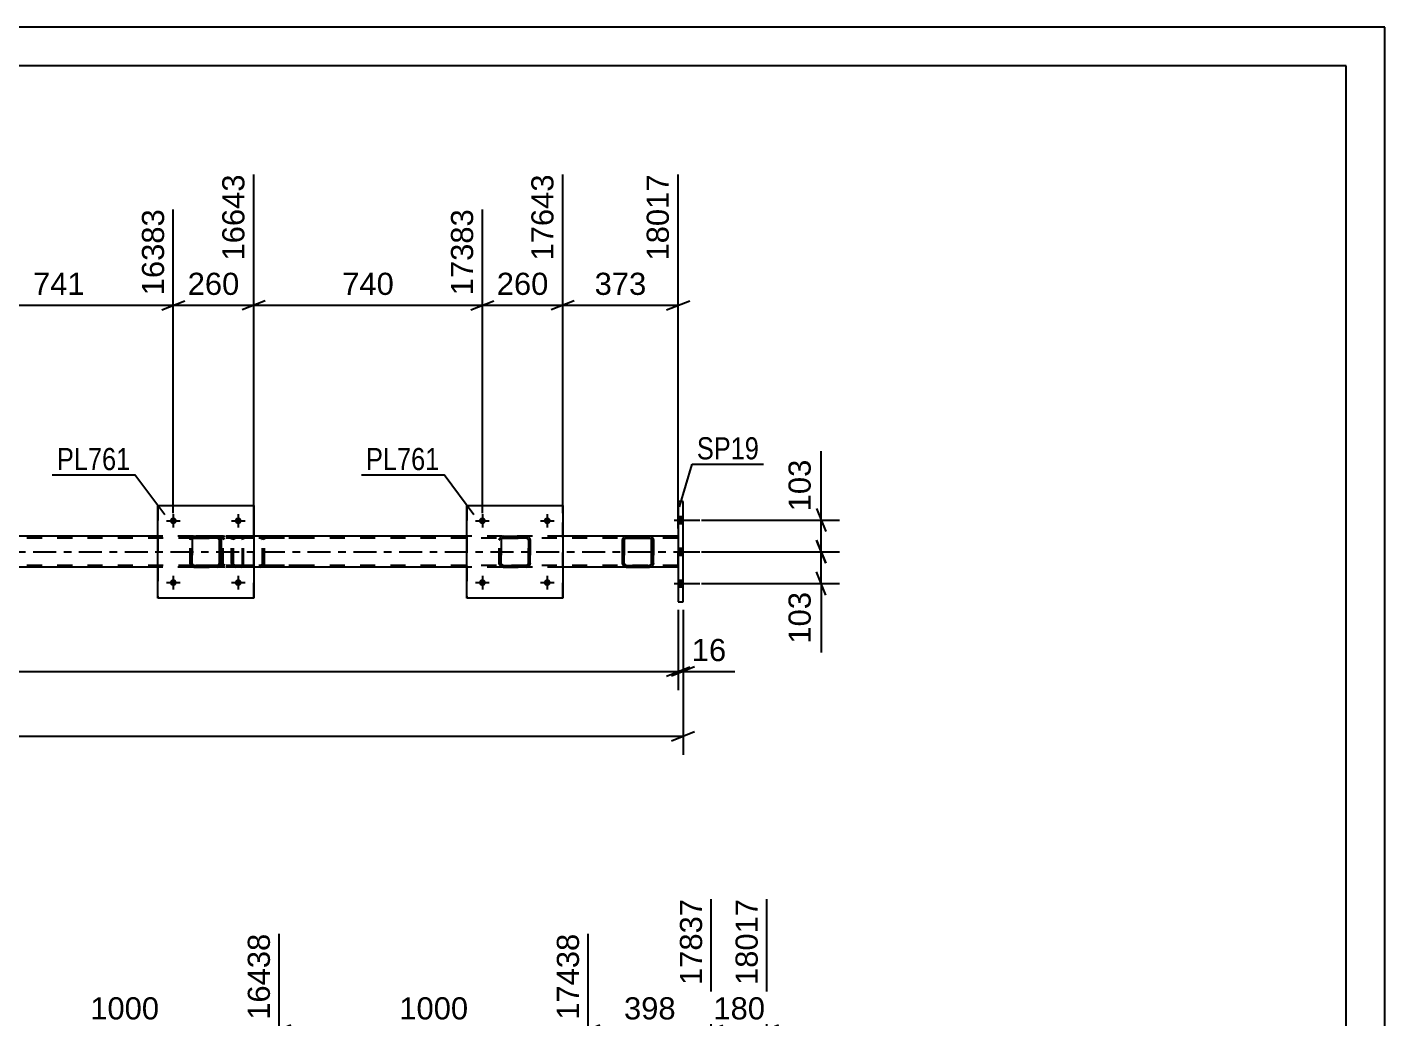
# Model space of a CAD drawing. Header units: millimetres. Extents: x 0 to 3371, y 0 to 1899.
# Drawn here: x 665.3 to 841, y 465.8 to 594 of the extents above; entities that cross this region are included whole.
import ezdxf

# ---------------------------------------------------------------- set-up
doc = ezdxf.new("R2010")
doc.units = ezdxf.units.MM
doc.linetypes.add('DXK_LINE_DOT2', pattern=[3.9198, 1.9599, -1.9599])
doc.linetypes.add('DXK_LINE_DOT3', pattern=[5.9187, 2.979, -0.9799, 0.9799, -0.9799])
doc.styles.add('Arial', font='ARIAL.TTF', dxfattribs={"height": 0.2})
doc.styles.add('Arial Narrow', font='ARIALN.TTF', dxfattribs={"height": 0.2})

# ---------------------------------------------------------------- blocks, each defined once
blk = doc.blocks.new('Unknown-203723786-1133')
at = {"color": 5, "linetype": 'Continuous'}
for p, q in [((841, 594), (0, 594)), ((841, 0), (841, 594)), ((836, 589), (5, 589)), ((836, 5), (836, 589))]:
    blk.add_line(p, q, dxfattribs=at)
blk = doc.blocks.new('Bolt-203723786-5524 - 5508')
at = {"linetype": 'Continuous'}
for points in [[(683.76, 522.13), (683.77, 522.23), (683.8, 522.31), (683.84, 522.39), (683.9, 522.46), (683.98, 522.52), (684.06, 522.55), (684.15, 522.57), (684.24, 522.57), (684.33, 522.55), (684.42, 522.52), (684.49, 522.46), (684.55, 522.39), (684.6, 522.31), (684.63, 522.23), (684.64, 522.13), (684.63, 522.04), (684.6, 521.96), (684.55, 521.88), (684.49, 521.81), (684.42, 521.75), (684.33, 521.72), (684.24, 521.7), (684.15, 521.7), (684.06, 521.72), (683.98, 521.75), (683.9, 521.81), (683.84, 521.88), (683.8, 521.96), (683.77, 522.04)], [(692.16, 522.13), (692.17, 522.23), (692.2, 522.31), (692.24, 522.39), (692.3, 522.46), (692.38, 522.52), (692.46, 522.55), (692.55, 522.57), (692.64, 522.57), (692.73, 522.55), (692.82, 522.52), (692.89, 522.46), (692.95, 522.39), (693, 522.31), (693.03, 522.23), (693.04, 522.13), (693.03, 522.04), (693, 521.96), (692.95, 521.88), (692.89, 521.81), (692.82, 521.75), (692.73, 521.72), (692.64, 521.7), (692.55, 521.7), (692.46, 521.72), (692.38, 521.75), (692.3, 521.81), (692.24, 521.88), (692.2, 521.96), (692.17, 522.04)]]:
    blk.add_hatch(color=1, dxfattribs=at).paths.add_polyline_path(points)
at = {"color": 1, "linetype": 'Continuous'}
for p, q in [((683.32, 522.13), (685.08, 522.13)), ((684.2, 523.01), (684.2, 521.25)), ((691.72, 522.13), (693.48, 522.13)), ((692.6, 523.01), (692.6, 521.25))]:
    blk.add_line(p, q, dxfattribs=at)
blk = doc.blocks.new('Bolt-203723786-5525 - 5508')
at = {"linetype": 'Continuous'}
for points in [[(683.76, 530.13), (683.77, 530.23), (683.8, 530.31), (683.84, 530.39), (683.9, 530.46), (683.98, 530.52), (684.06, 530.55), (684.15, 530.57), (684.24, 530.57), (684.33, 530.55), (684.42, 530.52), (684.49, 530.46), (684.55, 530.39), (684.6, 530.31), (684.63, 530.23), (684.64, 530.13), (684.63, 530.04), (684.6, 529.96), (684.55, 529.88), (684.49, 529.81), (684.42, 529.75), (684.33, 529.72), (684.24, 529.7), (684.15, 529.7), (684.06, 529.72), (683.98, 529.75), (683.9, 529.81), (683.84, 529.88), (683.8, 529.96), (683.77, 530.04)], [(692.16, 530.13), (692.17, 530.23), (692.2, 530.31), (692.24, 530.39), (692.3, 530.46), (692.38, 530.52), (692.46, 530.55), (692.55, 530.57), (692.64, 530.57), (692.73, 530.55), (692.82, 530.52), (692.89, 530.46), (692.95, 530.39), (693, 530.31), (693.03, 530.23), (693.04, 530.13), (693.03, 530.04), (693, 529.96), (692.95, 529.88), (692.89, 529.81), (692.82, 529.75), (692.73, 529.72), (692.64, 529.7), (692.55, 529.7), (692.46, 529.72), (692.38, 529.75), (692.3, 529.81), (692.24, 529.88), (692.2, 529.96), (692.17, 530.04)]]:
    blk.add_hatch(color=1, dxfattribs=at).paths.add_polyline_path(points)
at = {"color": 1, "linetype": 'Continuous'}
for p, q in [((684.2, 531.01), (684.2, 529.25)), ((692.6, 531.01), (692.6, 529.25)), ((683.32, 530.13), (685.08, 530.13)), ((691.72, 530.13), (693.48, 530.13))]:
    blk.add_line(p, q, dxfattribs=at)
blk = doc.blocks.new('Part-203723786-5602 - 5508')
at = {"color": 2, "linetype": 'Continuous'}
for p, q in [((750.17, 532.63), (749.53, 532.63)), ((749.53, 532.63), (749.53, 519.63)), ((750.17, 519.63), (750.17, 532.63)), ((749.53, 519.63), (750.17, 519.63))]:
    blk.add_line(p, q, dxfattribs=at)
blk = doc.blocks.new('Bolt-203723786-5685 - 5508')
at = {"linetype": 'Continuous'}
for points in [[(750.17, 529.79), (750.17, 530.67), (749.53, 530.67), (749.53, 529.79)], [(750.17, 529.79), (750.17, 530.67), (749.53, 530.67), (749.53, 529.79)], [(750.17, 529.79), (750.17, 530.67), (749.53, 530.67), (749.53, 529.79)], [(750.17, 525.69), (750.17, 526.57), (749.53, 526.57), (749.53, 525.69)], [(750.17, 525.69), (750.17, 526.57), (749.53, 526.57), (749.53, 525.69)], [(750.17, 521.59), (750.17, 522.47), (749.53, 522.47), (749.53, 521.59)], [(750.17, 521.59), (750.17, 522.47), (749.53, 522.47), (749.53, 521.59)], [(750.17, 521.59), (750.17, 522.47), (749.53, 522.47), (749.53, 521.59)]]:
    blk.add_hatch(color=1, dxfattribs=at).paths.add_polyline_path(points)
at = {"color": 1, "linetype": 'Continuous'}
for p, q in [((749.53, 530.67), (750.17, 530.67)), ((749.53, 530.67), (750.17, 530.67)), ((749.53, 530.67), (750.17, 530.67)), ((749.01, 530.23), (752.33, 530.23)), ((749.01, 530.23), (752.33, 530.23)), ((749.01, 530.23), (752.33, 530.23)), ((749.53, 529.79), (750.17, 529.79)), ((749.53, 529.79), (750.17, 529.79)), ((749.53, 529.79), (750.17, 529.79)), ((749.01, 526.13), (752.33, 526.13)), ((749.01, 526.13), (752.33, 526.13)), ((749.53, 526.57), (750.17, 526.57)), ((749.53, 526.57), (750.17, 526.57)), ((749.53, 525.69), (750.17, 525.69)), ((749.53, 525.69), (750.17, 525.69)), ((749.01, 522.03), (752.33, 522.03)), ((749.01, 522.03), (752.33, 522.03)), ((749.01, 522.03), (752.33, 522.03)), ((749.53, 522.47), (750.17, 522.47)), ((749.53, 522.47), (750.17, 522.47)), ((749.53, 522.47), (750.17, 522.47)), ((749.53, 521.59), (750.17, 521.59)), ((749.53, 521.59), (750.17, 521.59)), ((749.53, 521.59), (750.17, 521.59))]:
    blk.add_line(p, q, dxfattribs=at)
blk = doc.blocks.new('Bolt-203723786-5755 - 5508')
at = {"linetype": 'Continuous'}
for points in [[(723.76, 522.13), (723.77, 522.23), (723.8, 522.31), (723.84, 522.39), (723.9, 522.46), (723.98, 522.52), (724.06, 522.55), (724.15, 522.57), (724.24, 522.57), (724.33, 522.55), (724.42, 522.52), (724.49, 522.46), (724.55, 522.39), (724.6, 522.31), (724.63, 522.23), (724.64, 522.13), (724.63, 522.04), (724.6, 521.96), (724.55, 521.88), (724.49, 521.81), (724.42, 521.75), (724.33, 521.72), (724.24, 521.7), (724.15, 521.7), (724.06, 521.72), (723.98, 521.75), (723.9, 521.81), (723.84, 521.88), (723.8, 521.96), (723.77, 522.04)], [(732.16, 522.13), (732.17, 522.23), (732.2, 522.31), (732.24, 522.39), (732.3, 522.46), (732.38, 522.52), (732.46, 522.55), (732.55, 522.57), (732.64, 522.57), (732.73, 522.55), (732.82, 522.52), (732.89, 522.46), (732.95, 522.39), (733, 522.31), (733.03, 522.23), (733.04, 522.13), (733.03, 522.04), (733, 521.96), (732.95, 521.88), (732.89, 521.81), (732.82, 521.75), (732.73, 521.72), (732.64, 521.7), (732.55, 521.7), (732.46, 521.72), (732.38, 521.75), (732.3, 521.81), (732.24, 521.88), (732.2, 521.96), (732.17, 522.04)]]:
    blk.add_hatch(color=1, dxfattribs=at).paths.add_polyline_path(points)
at = {"color": 1, "linetype": 'Continuous'}
for p, q in [((723.32, 522.13), (725.08, 522.13)), ((724.2, 523.01), (724.2, 521.25)), ((731.72, 522.13), (733.48, 522.13)), ((732.6, 523.01), (732.6, 521.25))]:
    blk.add_line(p, q, dxfattribs=at)
blk = doc.blocks.new('Part-203723786-5721 - 5508')
at = {"color": 2, "linetype": 'Continuous'}
for p, q in [((682.2, 520.13), (682.2, 532.13)), ((682.2, 532.13), (682.2, 532.13)), ((682.2, 532.13), (694.6, 532.13)), ((694.6, 532.13), (694.6, 520.13)), ((682.2, 520.13), (682.2, 520.13)), ((694.6, 520.13), (682.2, 520.13))]:
    blk.add_line(p, q, dxfattribs=at)
at = {"color": 7, "linetype": 'DXK_LINE_DOT2'}
for p, q in [((682.2, 532.13), (682.2, 520.13)), ((682.2, 532.13), (682.2, 532.13)), ((694.6, 520.13), (694.6, 532.13)), ((682.2, 520.13), (682.2, 520.13))]:
    blk.add_line(p, q, dxfattribs=at)
blk = doc.blocks.new('Part-203723786-5757 - 5508')
at = {"color": 2, "linetype": 'Continuous'}
for p, q in [((742.33, 527.65), (742.36, 527.84)), ((742.37, 527.84), (742.33, 527.65)), ((742.33, 524.61), (742.33, 527.65)), ((742.33, 527.65), (742.33, 527.65)), ((742.33, 524.61), (742.33, 527.65)), ((742.57, 527.65), (742.59, 527.75)), ((742.57, 524.61), (742.57, 527.65)), ((742.59, 527.75), (742.64, 527.82)), ((742.62, 528.1), (742.81, 528.13)), ((742.81, 528.13), (742.63, 528.1)), ((742.64, 527.82), (742.72, 527.88)), ((742.72, 527.88), (742.81, 527.89)), ((742.81, 528.13), (745.85, 528.13)), ((742.81, 528.13), (742.81, 528.13)), ((742.81, 528.13), (745.85, 528.13)), ((742.81, 527.89), (745.85, 527.89)), ((745.85, 528.13), (745.85, 528.13)), ((745.85, 528.13), (745.85, 528.13)), ((746.04, 528.1), (745.85, 528.13)), ((745.85, 527.89), (745.94, 527.88)), ((745.94, 527.88), (746.02, 527.82)), ((746.02, 527.82), (745.94, 527.88)), ((746.02, 527.82), (746.07, 527.75)), ((746.07, 527.75), (746.02, 527.82)), ((746.07, 527.75), (746.09, 527.65)), ((746.09, 527.65), (746.07, 527.75)), ((746.09, 524.61), (746.09, 527.65)), ((746.09, 527.65), (746.09, 527.65)), ((746.09, 524.61), (746.09, 527.65)), ((746.33, 527.65), (746.3, 527.84)), ((746.33, 524.61), (746.33, 527.65)), ((742.33, 524.61), (742.33, 524.61)), ((742.36, 524.43), (742.33, 524.61)), ((742.33, 524.61), (742.37, 524.43)), ((742.59, 524.52), (742.57, 524.61)), ((742.64, 524.44), (742.59, 524.52)), ((742.62, 524.17), (742.63, 524.17)), ((742.63, 524.17), (742.62, 524.17)), ((742.63, 524.17), (742.81, 524.13)), ((742.72, 524.39), (742.64, 524.44)), ((742.81, 524.37), (742.72, 524.39)), ((742.81, 524.37), (745.85, 524.37)), ((742.81, 524.37), (745.85, 524.37)), ((742.81, 524.13), (745.85, 524.13)), ((745.94, 524.39), (745.85, 524.37)), ((745.85, 524.37), (745.94, 524.39)), ((745.85, 524.37), (745.85, 524.37)), ((745.85, 524.13), (746.04, 524.17)), ((746.02, 524.44), (745.94, 524.39)), ((745.94, 524.39), (746.02, 524.44)), ((746.07, 524.52), (746.02, 524.44)), ((746.02, 524.44), (746.07, 524.52)), ((746.09, 524.61), (746.07, 524.52)), ((746.07, 524.52), (746.09, 524.61)), ((746.09, 524.61), (746.09, 524.61)), ((746.3, 524.43), (746.33, 524.61))]:
    blk.add_line(p, q, dxfattribs=at)
at = {"color": 7, "linetype": 'DXK_LINE_DOT2'}
for p, q in [((742.59, 527.75), (742.57, 527.65)), ((742.57, 527.65), (742.57, 527.65)), ((742.57, 527.65), (742.57, 524.61)), ((742.64, 527.82), (742.59, 527.75)), ((742.72, 527.88), (742.64, 527.82)), ((742.81, 527.89), (742.72, 527.88)), ((742.81, 527.89), (742.81, 527.89)), ((745.85, 527.89), (742.81, 527.89)), ((745.85, 528.13), (746.03, 528.1)), ((745.85, 527.89), (745.85, 527.89)), ((745.85, 527.89), (745.85, 527.89)), ((745.94, 527.88), (745.94, 527.88)), ((746.29, 527.84), (746.33, 527.65)), ((746.33, 527.65), (746.33, 527.65)), ((746.33, 527.65), (746.33, 524.61)), ((742.57, 524.61), (742.57, 524.61)), ((742.57, 524.61), (742.59, 524.52)), ((742.59, 524.52), (742.64, 524.44)), ((742.81, 524.13), (742.63, 524.17)), ((742.64, 524.44), (742.72, 524.39)), ((742.72, 524.39), (742.72, 524.39)), ((742.81, 524.37), (742.81, 524.37)), ((742.81, 524.13), (742.81, 524.13)), ((742.81, 524.13), (745.85, 524.13)), ((746.03, 524.17), (745.85, 524.13)), ((745.85, 524.13), (745.85, 524.13)), ((746.09, 524.61), (746.09, 524.61)), ((746.33, 524.61), (746.29, 524.43)), ((746.33, 524.61), (746.33, 524.61))]:
    blk.add_line(p, q, dxfattribs=at)
at = {"color": 2, "linetype": 'Continuous'}
for centre, start, end in [((742.81, 527.65), 112.5006, 157.5006), ((742.81, 527.65), 112.5006, 157.5006), ((745.85, 527.65), 22.5006, 67.5006), ((742.81, 524.61), 202.5006, 247.5006), ((742.81, 524.61), 202.5006, 247.5006), ((745.85, 524.61), 292.5006, 337.5006)]:
    blk.add_arc(centre, 0.48, start, end, dxfattribs=at)
at = {"color": 7, "linetype": 'DXK_LINE_DOT2'}
for centre, start, end in [((745.85, 527.65), 22.5006, 67.5006), ((745.85, 524.61), 292.5006, 337.5006)]:
    blk.add_arc(centre, 0.48, start, end, dxfattribs=at)
blk = doc.blocks.new('Part-203723786-5612 - 5508')
at = {"color": 7, "linetype": 'DXK_LINE_DOT2'}
for p, q in [((749.53, 527.89), (74.2, 527.89)), ((694.6, 528.13), (682.2, 528.13)), ((734.6, 528.13), (722.2, 528.13)), ((749.53, 524.13), (749.53, 528.13)), ((749.53, 524.37), (74.2, 524.37)), ((694.6, 524.13), (682.2, 524.13)), ((734.6, 524.13), (722.2, 524.13)), ((745.86, 524.13), (742.81, 524.13))]:
    blk.add_line(p, q, dxfattribs=at)
at = {"color": 2, "linetype": 'Continuous'}
for p, q in [((682.2, 528.13), (654.6, 528.13)), ((722.2, 528.13), (694.6, 528.13)), ((749.53, 528.13), (734.6, 528.13)), ((682.2, 524.13), (654.6, 524.13)), ((722.2, 524.13), (694.6, 524.13)), ((742.81, 524.13), (734.6, 524.13)), ((749.53, 524.13), (745.86, 524.13))]:
    blk.add_line(p, q, dxfattribs=at)
at = {"color": 7, "linetype": 'DXK_LINE_DOT3'}
blk.add_line((74.2, 526.13), (749.53, 526.13), dxfattribs=at)
blk = doc.blocks.new('Part-203723786-5613 - 5508')
at = {"color": 7, "linetype": 'DXK_LINE_DOT2'}
for p, q in [((691.77, 527.84), (691.73, 527.65)), ((691.73, 524.61), (691.73, 527.65)), ((691.99, 527.65), (692, 527.75)), ((691.99, 524.61), (691.99, 527.65)), ((692, 527.75), (692.06, 527.82)), ((692.24, 528.13), (692.05, 528.1)), ((692.06, 527.82), (692.14, 527.88)), ((692.14, 527.88), (692.24, 527.89)), ((701.13, 528.13), (692.24, 528.13)), ((701.13, 527.89), (692.24, 527.89)), ((695.67, 528.1), (695.48, 528.13)), ((695.48, 527.89), (695.57, 527.88)), ((695.57, 527.88), (695.66, 527.82)), ((695.66, 527.82), (695.71, 527.75)), ((695.71, 527.75), (695.73, 527.65)), ((695.73, 524.61), (695.73, 527.65)), ((695.95, 527.82), (695.95, 527.84)), ((695.99, 527.65), (695.95, 527.82)), ((695.99, 524.61), (695.99, 527.65)), ((691.73, 524.61), (691.77, 524.43)), ((692, 524.52), (691.99, 524.61)), ((692.06, 524.44), (692, 524.52)), ((692.05, 524.17), (692.24, 524.13)), ((692.14, 524.39), (692.06, 524.44)), ((692.24, 524.37), (692.14, 524.39)), ((701.13, 524.37), (692.24, 524.37)), ((701.13, 524.13), (692.24, 524.13)), ((695.57, 524.39), (695.48, 524.37)), ((695.48, 524.13), (695.67, 524.17)), ((695.66, 524.44), (695.57, 524.39)), ((695.71, 524.52), (695.66, 524.44)), ((695.73, 524.61), (695.71, 524.52)), ((695.95, 524.43), (695.99, 524.61))]:
    blk.add_line(p, q, dxfattribs=at)
for centre, start, end in [((692.22, 527.63), 110.7583, 155.68), ((695.5, 527.63), 24.32, 69.2417), ((692.22, 524.64), 204.32, 249.2417), ((695.5, 524.64), 290.7583, 335.68)]:
    blk.add_arc(centre, 0.496, start, end, dxfattribs=at)
blk = doc.blocks.new('Part-203723786-5705 - 5508')
at = {"color": 7, "linetype": 'DXK_LINE_DOT2'}
for p, q in [((726.39, 527.65), (726.43, 527.84)), ((726.39, 527.65), (726.4, 527.65)), ((726.39, 524.61), (726.39, 527.65)), ((726.43, 527.84), (726.4, 527.65)), ((726.4, 524.61), (726.4, 527.65)), ((726.65, 527.75), (726.63, 527.65)), ((726.64, 527.65), (726.63, 527.65)), ((726.63, 527.65), (726.63, 524.61)), ((726.64, 527.65), (726.66, 527.75)), ((726.64, 524.61), (726.64, 527.65)), ((726.7, 527.82), (726.65, 527.75)), ((726.66, 527.75), (726.71, 527.82)), ((726.69, 528.1), (726.87, 528.13)), ((726.88, 528.13), (726.69, 528.1)), ((726.78, 527.88), (726.7, 527.82)), ((726.71, 527.82), (726.79, 527.88)), ((726.87, 527.89), (726.78, 527.88)), ((726.79, 527.88), (726.88, 527.89)), ((726.88, 528.13), (726.87, 528.13)), ((726.87, 528.13), (729.91, 528.13)), ((726.87, 527.89), (726.88, 527.89)), ((729.91, 527.89), (726.87, 527.89)), ((726.88, 528.13), (729.92, 528.13)), ((726.88, 527.89), (729.92, 527.89)), ((729.91, 528.13), (729.92, 528.13)), ((729.91, 528.13), (730.1, 528.1)), ((729.92, 527.89), (729.91, 527.89)), ((730.01, 527.88), (729.91, 527.89)), ((730.1, 528.1), (729.92, 528.13)), ((729.92, 527.89), (730.01, 527.88)), ((730.01, 527.88), (730.01, 527.88)), ((730.01, 527.88), (730.09, 527.82)), ((730.08, 527.82), (730.01, 527.88)), ((730.14, 527.75), (730.08, 527.82)), ((730.09, 527.82), (730.14, 527.75)), ((730.14, 527.75), (730.16, 527.65)), ((730.15, 527.65), (730.14, 527.75)), ((730.16, 527.65), (730.15, 527.65)), ((730.15, 527.65), (730.15, 524.61)), ((730.16, 524.61), (730.16, 527.65)), ((730.36, 527.84), (730.39, 527.65)), ((730.4, 527.65), (730.36, 527.84)), ((730.4, 527.65), (730.39, 527.65)), ((730.39, 527.65), (730.39, 524.61)), ((730.4, 524.61), (730.4, 527.65)), ((726.4, 524.61), (726.39, 524.61)), ((726.43, 524.43), (726.39, 524.61)), ((726.4, 524.61), (726.43, 524.43)), ((726.63, 524.61), (726.64, 524.61)), ((726.63, 524.61), (726.65, 524.52)), ((726.66, 524.52), (726.64, 524.61)), ((726.65, 524.52), (726.7, 524.44)), ((726.71, 524.44), (726.66, 524.52)), ((726.69, 524.17), (726.69, 524.17)), ((726.87, 524.13), (726.69, 524.17)), ((726.69, 524.17), (726.88, 524.13)), ((726.7, 524.44), (726.78, 524.39)), ((726.79, 524.39), (726.71, 524.44)), ((726.78, 524.39), (726.87, 524.37)), ((726.88, 524.37), (726.79, 524.39)), ((726.88, 524.37), (726.87, 524.37)), ((726.87, 524.37), (729.91, 524.37)), ((726.88, 524.13), (726.87, 524.13)), ((726.87, 524.13), (729.91, 524.13)), ((726.88, 524.37), (729.92, 524.37)), ((726.88, 524.13), (729.92, 524.13)), ((729.91, 524.37), (730.01, 524.39)), ((729.91, 524.37), (729.92, 524.37)), ((730.1, 524.17), (729.91, 524.13)), ((729.91, 524.13), (729.92, 524.13)), ((730.01, 524.39), (729.92, 524.37)), ((729.92, 524.13), (730.1, 524.17)), ((730.09, 524.44), (730.01, 524.39)), ((730.01, 524.39), (730.08, 524.44)), ((730.08, 524.44), (730.14, 524.52)), ((730.14, 524.52), (730.09, 524.44)), ((730.16, 524.61), (730.14, 524.52)), ((730.14, 524.52), (730.15, 524.61)), ((730.15, 524.61), (730.16, 524.61)), ((730.39, 524.61), (730.36, 524.43)), ((730.36, 524.43), (730.4, 524.61)), ((730.39, 524.61), (730.4, 524.61))]:
    blk.add_line(p, q, dxfattribs=at)
for centre, start, end in [((726.87, 527.65), 112.5, 157.5), ((726.88, 527.65), 112.5, 157.5), ((729.91, 527.65), 22.5, 67.5), ((729.92, 527.65), 22.5, 67.5), ((726.87, 524.61), 202.5, 247.5), ((726.88, 524.61), 202.5, 247.5), ((729.91, 524.61), 292.5, 337.5), ((729.92, 524.61), 292.5, 337.5)]:
    blk.add_arc(centre, 0.48, start, end, dxfattribs=at)
blk = doc.blocks.new('Part-203723786-5712 - 5508')
at = {"color": 7, "linetype": 'DXK_LINE_DOT2'}
for p, q in [((693.01, 528.13), (686.07, 528.13)), ((693.01, 527.89), (686.07, 527.89)), ((690.45, 527.84), (690.41, 527.65)), ((690.41, 524.61), (690.41, 527.65)), ((690.66, 527.65), (690.68, 527.75)), ((690.66, 524.61), (690.66, 527.65)), ((690.68, 527.75), (690.74, 527.82)), ((690.91, 528.13), (690.72, 528.1)), ((690.74, 527.82), (690.82, 527.88)), ((690.82, 527.88), (690.91, 527.89)), ((691.73, 527.89), (691.73, 528.13)), ((693.11, 528.1), (693.01, 528.13)), ((693.01, 527.89), (693.06, 527.88)), ((693.06, 527.88), (693.1, 527.82)), ((693.1, 527.82), (693.13, 527.75)), ((693.2, 527.99), (693.11, 528.1)), ((693.13, 527.75), (693.14, 527.65)), ((693.14, 524.61), (693.14, 527.65)), ((693.26, 527.84), (693.2, 527.99)), ((693.28, 527.65), (693.26, 527.84)), ((693.28, 524.61), (693.28, 527.65)), ((693.01, 524.37), (686.07, 524.37)), ((693.01, 524.13), (686.07, 524.13)), ((690.41, 524.61), (690.45, 524.43)), ((690.68, 524.52), (690.66, 524.61)), ((690.74, 524.44), (690.68, 524.52)), ((690.72, 524.17), (690.91, 524.13)), ((690.82, 524.39), (690.74, 524.44)), ((690.91, 524.37), (690.82, 524.39)), ((691.73, 524.13), (691.73, 524.37)), ((693.06, 524.39), (693.01, 524.37)), ((693.01, 524.13), (693.11, 524.17)), ((693.1, 524.44), (693.06, 524.39)), ((693.13, 524.52), (693.1, 524.44)), ((693.11, 524.17), (693.2, 524.28)), ((693.14, 524.61), (693.13, 524.52)), ((693.2, 524.28), (693.26, 524.43)), ((693.26, 524.43), (693.28, 524.61))]:
    blk.add_line(p, q, dxfattribs=at)
for centre, start, end in [((690.9, 527.64), 111.1941, 156.1506), ((690.9, 524.63), 203.8494, 248.8059)]:
    blk.add_arc(centre, 0.492, start, end, dxfattribs=at)
blk = doc.blocks.new('Part-203723786-5722 - 5508')
at = {"color": 7, "linetype": 'DXK_LINE_DOT2'}
for p, q in [((686.39, 527.65), (686.43, 527.84)), ((686.39, 527.65), (686.4, 527.65)), ((686.39, 524.61), (686.39, 527.65)), ((686.44, 527.84), (686.4, 527.65)), ((686.4, 524.61), (686.4, 527.65)), ((686.65, 527.75), (686.63, 527.65)), ((686.64, 527.65), (686.63, 527.65)), ((686.63, 527.65), (686.63, 524.61)), ((686.64, 527.65), (686.66, 527.75)), ((686.64, 524.61), (686.64, 527.65)), ((686.7, 527.82), (686.65, 527.75)), ((686.66, 527.75), (686.71, 527.82)), ((686.69, 528.1), (686.87, 528.13)), ((686.88, 528.13), (686.69, 528.1)), ((686.78, 527.88), (686.7, 527.82)), ((686.71, 527.82), (686.79, 527.88)), ((686.87, 527.89), (686.78, 527.88)), ((686.79, 527.88), (686.88, 527.89)), ((686.88, 528.13), (686.87, 528.13)), ((686.87, 528.13), (689.91, 528.13)), ((686.87, 527.89), (686.88, 527.89)), ((689.91, 527.89), (686.87, 527.89)), ((686.88, 528.13), (689.92, 528.13)), ((686.88, 527.89), (689.92, 527.89)), ((689.91, 528.13), (689.92, 528.13)), ((689.91, 528.13), (690.1, 528.1)), ((689.92, 527.89), (689.91, 527.89)), ((690.01, 527.88), (689.91, 527.89)), ((690.1, 528.1), (689.92, 528.13)), ((689.92, 527.89), (690.01, 527.88)), ((690.01, 527.88), (690.01, 527.88)), ((690.01, 527.88), (690.09, 527.82)), ((690.08, 527.82), (690.01, 527.88)), ((690.14, 527.75), (690.08, 527.82)), ((690.09, 527.82), (690.14, 527.75)), ((690.14, 527.75), (690.16, 527.65)), ((690.15, 527.65), (690.14, 527.75)), ((690.16, 527.65), (690.15, 527.65)), ((690.15, 527.65), (690.15, 524.61)), ((690.16, 524.61), (690.16, 527.65)), ((690.36, 527.84), (690.39, 527.65)), ((690.4, 527.65), (690.36, 527.84)), ((690.4, 527.65), (690.39, 527.65)), ((690.39, 527.65), (690.39, 524.61)), ((690.4, 524.61), (690.4, 527.65)), ((686.4, 524.61), (686.39, 524.61)), ((686.43, 524.43), (686.39, 524.61)), ((686.4, 524.61), (686.44, 524.43)), ((686.63, 524.61), (686.64, 524.61)), ((686.63, 524.61), (686.65, 524.52)), ((686.66, 524.52), (686.64, 524.61)), ((686.65, 524.52), (686.7, 524.44)), ((686.71, 524.44), (686.66, 524.52)), ((686.69, 524.17), (686.69, 524.17)), ((686.87, 524.13), (686.69, 524.17)), ((686.69, 524.17), (686.88, 524.13)), ((686.7, 524.44), (686.78, 524.39)), ((686.79, 524.39), (686.71, 524.44)), ((686.78, 524.39), (686.87, 524.37)), ((686.88, 524.37), (686.79, 524.39)), ((686.88, 524.37), (686.87, 524.37)), ((686.87, 524.37), (689.91, 524.37)), ((686.88, 524.13), (686.87, 524.13)), ((686.87, 524.13), (689.91, 524.13)), ((686.88, 524.37), (689.92, 524.37)), ((686.88, 524.13), (689.92, 524.13)), ((689.91, 524.37), (690.01, 524.39)), ((689.91, 524.37), (689.92, 524.37)), ((690.1, 524.17), (689.91, 524.13)), ((689.91, 524.13), (689.92, 524.13)), ((690.01, 524.39), (689.92, 524.37)), ((689.92, 524.13), (690.1, 524.17)), ((690.09, 524.44), (690.01, 524.39)), ((690.01, 524.39), (690.08, 524.44)), ((690.08, 524.44), (690.14, 524.52)), ((690.14, 524.52), (690.09, 524.44)), ((690.16, 524.61), (690.14, 524.52)), ((690.14, 524.52), (690.15, 524.61)), ((690.15, 524.61), (690.16, 524.61)), ((690.39, 524.61), (690.36, 524.43)), ((690.36, 524.43), (690.4, 524.61)), ((690.39, 524.61), (690.4, 524.61))]:
    blk.add_line(p, q, dxfattribs=at)
at = {"color": 7, "linetype": 'DXK_LINE_DOT3'}
blk.add_line((688.4, 526.13), (688.39, 526.14), dxfattribs=at)
at = {"color": 7, "linetype": 'DXK_LINE_DOT2'}
for centre, start, end in [((686.87, 527.65), 112.5, 157.5), ((686.88, 527.65), 112.5, 157.5), ((689.91, 527.65), 22.5, 67.5), ((689.92, 527.65), 22.5, 67.5), ((686.87, 524.61), 202.5, 247.5), ((686.88, 524.61), 202.5, 247.5), ((689.91, 524.61), 292.5, 337.5), ((689.92, 524.61), 292.5, 337.5)]:
    blk.add_arc(centre, 0.48, start, end, dxfattribs=at)
blk = doc.blocks.new('Part-203723786-5754 - 5508')
at = {"color": 2, "linetype": 'Continuous'}
for p, q in [((722.2, 520.13), (722.2, 532.13)), ((722.2, 532.13), (722.2, 532.13)), ((722.2, 532.13), (734.6, 532.13)), ((734.6, 532.13), (734.6, 520.13)), ((722.2, 520.13), (722.2, 520.13)), ((734.6, 520.13), (722.2, 520.13))]:
    blk.add_line(p, q, dxfattribs=at)
at = {"color": 7, "linetype": 'DXK_LINE_DOT2'}
for p, q in [((722.2, 532.13), (722.2, 520.13)), ((722.2, 532.13), (722.2, 532.13)), ((734.6, 520.13), (734.6, 532.13)), ((722.2, 520.13), (722.2, 520.13))]:
    blk.add_line(p, q, dxfattribs=at)
blk = doc.blocks.new('Bolt-203723786-5756 - 5508')
at = {"linetype": 'Continuous'}
for points in [[(723.76, 530.13), (723.77, 530.23), (723.8, 530.31), (723.84, 530.39), (723.9, 530.46), (723.98, 530.52), (724.06, 530.55), (724.15, 530.57), (724.24, 530.57), (724.33, 530.55), (724.42, 530.52), (724.49, 530.46), (724.55, 530.39), (724.6, 530.31), (724.63, 530.23), (724.64, 530.13), (724.63, 530.04), (724.6, 529.96), (724.55, 529.88), (724.49, 529.81), (724.42, 529.75), (724.33, 529.72), (724.24, 529.7), (724.15, 529.7), (724.06, 529.72), (723.98, 529.75), (723.9, 529.81), (723.84, 529.88), (723.8, 529.96), (723.77, 530.04)], [(732.16, 530.13), (732.17, 530.23), (732.2, 530.31), (732.24, 530.39), (732.3, 530.46), (732.38, 530.52), (732.46, 530.55), (732.55, 530.57), (732.64, 530.57), (732.73, 530.55), (732.82, 530.52), (732.89, 530.46), (732.95, 530.39), (733, 530.31), (733.03, 530.23), (733.04, 530.13), (733.03, 530.04), (733, 529.96), (732.95, 529.88), (732.89, 529.81), (732.82, 529.75), (732.73, 529.72), (732.64, 529.7), (732.55, 529.7), (732.46, 529.72), (732.38, 529.75), (732.3, 529.81), (732.24, 529.88), (732.2, 529.96), (732.17, 530.04)]]:
    blk.add_hatch(color=1, dxfattribs=at).paths.add_polyline_path(points)
at = {"color": 1, "linetype": 'Continuous'}
for p, q in [((724.2, 531.01), (724.2, 529.25)), ((732.6, 531.01), (732.6, 529.25)), ((723.32, 530.13), (725.08, 530.13)), ((731.72, 530.13), (733.48, 530.13))]:
    blk.add_line(p, q, dxfattribs=at)
blk = doc.blocks.new('StraightDimension-203723786-8680 - 5508')
at = {"color": 7, "linetype": 'Continuous'}
for p, q in [((767.44, 527.63), (768.64, 524.63)), ((752.57, 526.13), (770.44, 526.13)), ((768.04, 522.03), (768.04, 526.13)), ((752.57, 522.03), (770.44, 522.03)), ((768.64, 520.53), (767.44, 523.53))]:
    blk.add_line(p, q, dxfattribs=at)
at = {"color": 0}
blk.add_wipeout([(767.29, 521.51), (763.09, 521.51), (763.09, 513.64), (767.29, 513.64)], dxfattribs=at)
at = {"color": 7, "linetype": 'Continuous'}
blk.add_line((768.04, 522.03), (768.04, 513.11), dxfattribs=at)
blk.add_line((768.04, 522.03), (768.04, 513.11), dxfattribs=at)
at = {"color": 3, "style": 'Arial'}
blk.add_text('103', height=2.865, rotation=90.0002, dxfattribs=at).set_placement((766.69, 514.24))
blk = doc.blocks.new('StraightDimension-203723786-5782 - 5508')
at = {"color": 7, "linetype": 'Continuous'}
for p, q in [((734.6, 531.13), (734.6, 574.92)), ((749.53, 529.13), (749.53, 574.92)), ((736.1, 558.61), (733.1, 557.41)), ((734.6, 558.01), (749.53, 558.01)), ((748.03, 557.41), (751.03, 558.61))]:
    blk.add_line(p, q, dxfattribs=at)
at = {"color": 0}
blk.add_wipeout([(746, 558.76), (746, 562.96), (738.13, 562.96), (738.13, 558.76)], dxfattribs=at)
at = {"color": 3, "style": 'Arial'}
blk.add_text('373', height=2.865, dxfattribs=at).set_placement((738.73, 559.36))
at = {"color": 0, "linetype": 'Continuous'}
blk.add_wipeout([(748.93, 575.52), (744.73, 575.52), (744.73, 563.21), (748.93, 563.21)], dxfattribs=at)
at = {"color": 3, "linetype": 'Continuous', "style": 'Arial'}
blk.add_text('18017', height=2.865, rotation=90.0002, dxfattribs=at).set_placement((748.33, 563.81))
blk = doc.blocks.new('StraightDimension-203723786-5974 - 5508')
at = {"color": 7, "linetype": 'Continuous'}
for p, q in [((654.56, 529.13), (654.56, 574.92)), ((684.2, 531.13), (684.2, 570.42)), ((656.06, 558.61), (653.06, 557.41)), ((654.56, 558.01), (684.2, 558.01)), ((682.7, 557.41), (685.7, 558.61))]:
    blk.add_line(p, q, dxfattribs=at)
at = {"color": 0, "linetype": 'Continuous'}
blk.add_wipeout([(683.6, 571.02), (679.4, 571.02), (679.4, 558.71), (683.6, 558.71)], dxfattribs=at)
at = {"color": 0}
blk.add_wipeout([(673.31, 558.76), (673.31, 562.96), (665.44, 562.96), (665.44, 558.76)], dxfattribs=at)
at = {"color": 3, "linetype": 'Continuous', "style": 'Arial'}
blk.add_text('16383', height=2.865, rotation=90.0002, dxfattribs=at).set_placement((683, 559.31))
at = {"color": 3, "style": 'Arial'}
blk.add_text('741', height=2.865, dxfattribs=at).set_placement((666.04, 559.36))
blk = doc.blocks.new('StraightDimension-203723786-5977 - 5508')
at = {"color": 7, "linetype": 'Continuous'}
for p, q in [((694.6, 529.13), (694.6, 574.92)), ((684.2, 531.13), (684.2, 570.42)), ((682.7, 557.41), (685.7, 558.61)), ((684.2, 558.01), (694.6, 558.01)), ((696.1, 558.61), (693.1, 557.41))]:
    blk.add_line(p, q, dxfattribs=at)
at = {"color": 0}
blk.add_wipeout([(693.33, 558.76), (693.33, 562.96), (685.46, 562.96), (685.46, 558.76)], dxfattribs=at)
at = {"color": 3, "style": 'Arial'}
blk.add_text('260', height=2.865, dxfattribs=at).set_placement((686.06, 559.36))
at = {"color": 0, "linetype": 'Continuous'}
blk.add_wipeout([(694, 575.52), (689.8, 575.52), (689.8, 563.21), (694, 563.21)], dxfattribs=at)
at = {"color": 3, "linetype": 'Continuous', "style": 'Arial'}
blk.add_text('16643', height=2.865, rotation=90.0002, dxfattribs=at).set_placement((693.4, 563.81))
blk = doc.blocks.new('StraightDimension-203723786-5990 - 5508')
at = {"color": 7, "linetype": 'Continuous'}
for p, q in [((694.6, 529.13), (694.6, 574.92)), ((724.2, 531.13), (724.2, 570.42)), ((696.1, 558.61), (693.1, 557.41)), ((694.6, 558.01), (724.2, 558.01)), ((722.7, 557.41), (725.7, 558.61))]:
    blk.add_line(p, q, dxfattribs=at)
at = {"color": 0, "linetype": 'Continuous'}
blk.add_wipeout([(723.6, 571.02), (719.4, 571.02), (719.4, 558.71), (723.6, 558.71)], dxfattribs=at)
at = {"color": 0}
blk.add_wipeout([(713.33, 558.76), (713.33, 562.96), (705.46, 562.96), (705.46, 558.76)], dxfattribs=at)
at = {"color": 3, "linetype": 'Continuous', "style": 'Arial'}
blk.add_text('17383', height=2.865, rotation=90.0002, dxfattribs=at).set_placement((723, 559.31))
at = {"color": 3, "style": 'Arial'}
blk.add_text('740', height=2.865, dxfattribs=at).set_placement((706.06, 559.36))
blk = doc.blocks.new('StraightDimension-203723786-6003 - 5508')
at = {"color": 7, "linetype": 'Continuous'}
for p, q in [((734.6, 531.13), (734.6, 574.92)), ((724.2, 531.13), (724.2, 570.42)), ((722.7, 557.41), (725.7, 558.61)), ((724.2, 558.01), (734.6, 558.01)), ((736.1, 558.61), (733.1, 557.41))]:
    blk.add_line(p, q, dxfattribs=at)
at = {"color": 0}
blk.add_wipeout([(733.33, 558.76), (733.33, 562.96), (725.46, 562.96), (725.46, 558.76)], dxfattribs=at)
at = {"color": 3, "style": 'Arial'}
blk.add_text('260', height=2.865, dxfattribs=at).set_placement((726.06, 559.36))
at = {"color": 0, "linetype": 'Continuous'}
blk.add_wipeout([(734, 575.52), (729.8, 575.52), (729.8, 563.21), (734, 563.21)], dxfattribs=at)
at = {"color": 3, "linetype": 'Continuous', "style": 'Arial'}
blk.add_text('17643', height=2.865, rotation=90.0002, dxfattribs=at).set_placement((733.4, 563.81))
blk = doc.blocks.new('StraightDimension-203723786-6045 - 5508')
at = {"color": 7, "linetype": 'Continuous'}
for p, q in [((750.17, 518.63), (750.17, 499.85)), ((748.67, 501.65), (751.67, 502.85)), ((39.72, 502.25), (750.17, 502.25))]:
    blk.add_line(p, q, dxfattribs=at)
blk = doc.blocks.new('StraightDimension-203723786-6056 - 5508')
at = {"color": 7, "linetype": 'Continuous'}
for p, q in [((749.53, 518.63), (749.53, 508.23)), ((750.17, 518.63), (750.17, 508.23)), ((748.03, 510.03), (751.03, 511.23)), ((751.67, 511.23), (748.67, 510.03)), ((749.53, 510.63), (750.17, 510.63))]:
    blk.add_line(p, q, dxfattribs=at)
at = {"color": 0}
blk.add_wipeout([(756.35, 511.38), (756.35, 515.58), (750.7, 515.58), (750.7, 511.38)], dxfattribs=at)
at = {"color": 7, "linetype": 'Continuous'}
blk.add_line((750.17, 510.63), (756.87, 510.63), dxfattribs=at)
blk.add_line((750.17, 510.63), (756.87, 510.63), dxfattribs=at)
at = {"color": 3, "style": 'Arial'}
blk.add_text('16', height=2.865, dxfattribs=at).set_placement((751.3, 511.98))
blk = doc.blocks.new('StraightDimension-203723786-6066 - 5508')
at = {"color": 7, "linetype": 'Continuous'}
for p, q in [((749.53, 518.63), (749.53, 508.23)), ((40.36, 510.63), (749.53, 510.63)), ((748.03, 510.03), (751.03, 511.23))]:
    blk.add_line(p, q, dxfattribs=at)
blk = doc.blocks.new('StraightDimension-203723786-8682 - 5508')
at = {"color": 7, "linetype": 'Continuous'}
for p, q in [((767.44, 531.73), (768.64, 528.73)), ((752.57, 530.23), (770.44, 530.23)), ((768.04, 526.13), (768.04, 530.23)), ((768.64, 524.63), (767.44, 527.63)), ((752.57, 526.13), (770.44, 526.13))]:
    blk.add_line(p, q, dxfattribs=at)
at = {"color": 0}
blk.add_wipeout([(767.29, 538.63), (763.09, 538.63), (763.09, 530.76), (767.29, 530.76)], dxfattribs=at)
at = {"color": 7, "linetype": 'Continuous'}
blk.add_line((768.04, 530.23), (768.04, 539.16), dxfattribs=at)
blk.add_line((768.04, 530.23), (768.04, 539.16), dxfattribs=at)
at = {"color": 3, "style": 'Arial'}
blk.add_text('103', height=2.865, rotation=90.0002, dxfattribs=at).set_placement((766.69, 531.36))
blk = doc.blocks.new('StraightDimension-203723786-4393 - 2801')
at = {"color": 7, "linetype": 'Continuous'}
for p, q in [((753.83, 428.96), (753.83, 481.19)), ((737.9, 422.4), (737.9, 476.69)), ((739.4, 464.87), (736.4, 463.67)), ((737.9, 464.27), (753.83, 464.27)), ((752.33, 463.67), (755.33, 464.87))]:
    blk.add_line(p, q, dxfattribs=at)
at = {"color": 0}
blk.add_wipeout([(749.8, 465.02), (749.8, 469.22), (741.93, 469.22), (741.93, 465.02)], dxfattribs=at)
at = {"color": 3, "style": 'Arial'}
blk.add_text('398', height=2.865, dxfattribs=at).set_placement((742.53, 465.62))
at = {"color": 0, "linetype": 'Continuous'}
blk.add_wipeout([(753.23, 481.79), (749.03, 481.79), (749.03, 469.47), (753.23, 469.47)], dxfattribs=at)
at = {"color": 3, "linetype": 'Continuous', "style": 'Arial'}
blk.add_text('17837', height=2.865, rotation=90.0002, dxfattribs=at).set_placement((752.63, 470.07))
blk = doc.blocks.new('StraightDimension-203723786-4413 - 2801')
at = {"color": 7, "linetype": 'Continuous'}
for p, q in [((657.9, 429.72), (657.9, 476.69)), ((697.9, 429.72), (697.9, 476.69)), ((659.4, 464.87), (656.4, 463.67)), ((657.9, 464.27), (697.9, 464.27)), ((696.4, 463.67), (699.4, 464.87))]:
    blk.add_line(p, q, dxfattribs=at)
at = {"color": 0, "linetype": 'Continuous'}
blk.add_wipeout([(697.3, 477.29), (693.1, 477.29), (693.1, 464.97), (697.3, 464.97)], dxfattribs=at)
at = {"color": 0}
blk.add_wipeout([(682.95, 465.02), (682.95, 469.22), (672.85, 469.22), (672.85, 465.02)], dxfattribs=at)
at = {"color": 3, "linetype": 'Continuous', "style": 'Arial'}
blk.add_text('16438', height=2.865, rotation=90.0002, dxfattribs=at).set_placement((696.7, 465.57))
at = {"color": 3, "style": 'Arial'}
blk.add_text('1000', height=2.865, dxfattribs=at).set_placement((673.45, 465.62))
blk = doc.blocks.new('StraightDimension-203723786-4383 - 2801')
at = {"color": 7, "linetype": 'Continuous'}
for p, q in [((753.83, 428.96), (753.83, 481.19)), ((761.03, 415.08), (761.03, 481.19)), ((752.33, 463.67), (755.33, 464.87)), ((753.83, 464.27), (761.03, 464.27)), ((762.53, 464.87), (759.53, 463.67))]:
    blk.add_line(p, q, dxfattribs=at)
at = {"color": 0}
blk.add_wipeout([(761.37, 465.02), (761.37, 469.22), (753.5, 469.22), (753.5, 465.02)], dxfattribs=at)
at = {"color": 3, "style": 'Arial'}
blk.add_text('180', height=2.865, dxfattribs=at).set_placement((754.1, 465.62))
at = {"color": 0, "linetype": 'Continuous'}
blk.add_wipeout([(760.43, 481.79), (756.23, 481.79), (756.23, 469.47), (760.43, 469.47)], dxfattribs=at)
at = {"color": 3, "linetype": 'Continuous', "style": 'Arial'}
blk.add_text('18017', height=2.865, rotation=90.0002, dxfattribs=at).set_placement((759.83, 470.07))
blk = doc.blocks.new('StraightDimension-203723786-4403 - 2801')
at = {"color": 7, "linetype": 'Continuous'}
for p, q in [((697.9, 429.72), (697.9, 476.69)), ((737.9, 422.4), (737.9, 476.69)), ((699.4, 464.87), (696.4, 463.67)), ((697.9, 464.27), (737.9, 464.27)), ((736.4, 463.67), (739.4, 464.87))]:
    blk.add_line(p, q, dxfattribs=at)
at = {"color": 0, "linetype": 'Continuous'}
blk.add_wipeout([(737.3, 477.29), (733.1, 477.29), (733.1, 464.97), (737.3, 464.97)], dxfattribs=at)
at = {"color": 0}
blk.add_wipeout([(722.94, 465.02), (722.94, 469.22), (712.85, 469.22), (712.85, 465.02)], dxfattribs=at)
at = {"color": 3, "linetype": 'Continuous', "style": 'Arial'}
blk.add_text('17438', height=2.865, rotation=90.0002, dxfattribs=at).set_placement((736.7, 465.57))
at = {"color": 3, "style": 'Arial'}
blk.add_text('1000', height=2.865, dxfattribs=at).set_placement((713.45, 465.62))
blk = doc.blocks.new('Mark-203723786-5598 - 5508')
at = {"color": 0}
blk.add_wipeout([(760, 538.08), (760, 541.08), (751.96, 541.08), (751.96, 538.08)], dxfattribs=at)
blk.add_wipeout([(760, 538.08), (760, 541.08), (751.96, 541.08), (751.96, 538.08)], dxfattribs=at)
at = {"color": 30, "linetype": 'Continuous'}
for p, q in [((749.73, 531.93), (751.36, 537.48)), ((751.36, 537.48), (760.6, 537.48))]:
    blk.add_line(p, q, dxfattribs=at)
at = {"color": 3, "style": 'Arial Narrow'}
blk.add_text('SP19', height=2.863, dxfattribs=at).set_placement((751.96, 538.08))
blk = doc.blocks.new('Mark-203723786-5717 - 5508')
at = {"color": 0}
blk.add_wipeout([(678.64, 536.69), (678.64, 539.69), (669.14, 539.69), (669.14, 536.69)], dxfattribs=at)
blk.add_wipeout([(678.64, 536.69), (678.64, 539.69), (669.14, 539.69), (669.14, 536.69)], dxfattribs=at)
at = {"color": 30, "linetype": 'Continuous'}
for p in [(668.54, 536.09), (683.11, 530.89)]:
    blk.add_line(p, (679.24, 536.09), dxfattribs=at)
at = {"color": 3, "style": 'Arial Narrow'}
blk.add_text('PL761', height=2.863, dxfattribs=at).set_placement((669.14, 536.69))
blk = doc.blocks.new('Mark-203723786-5750 - 5508')
at = {"color": 0}
blk.add_wipeout([(718.64, 536.69), (718.64, 539.69), (709.14, 539.69), (709.14, 536.69)], dxfattribs=at)
blk.add_wipeout([(718.64, 536.69), (718.64, 539.69), (709.14, 539.69), (709.14, 536.69)], dxfattribs=at)
at = {"color": 30, "linetype": 'Continuous'}
for p in [(708.54, 536.09), (723.11, 530.89)]:
    blk.add_line(p, (719.24, 536.09), dxfattribs=at)
at = {"color": 3, "style": 'Arial Narrow'}
blk.add_text('PL761', height=2.863, dxfattribs=at).set_placement((709.14, 536.69))

msp = doc.modelspace()

# ---------------------------------------------------------------- block references
for name in ['Unknown-203723786-1133', 'Part-203723786-5602 - 5508', 'Part-203723786-5721 - 5508', 'Bolt-203723786-5525 - 5508', 'Part-203723786-5754 - 5508', 'Bolt-203723786-5756 - 5508', 'Bolt-203723786-5685 - 5508', 'Part-203723786-5612 - 5508', 'Part-203723786-5712 - 5508', 'Part-203723786-5722 - 5508', 'Part-203723786-5613 - 5508', 'Part-203723786-5705 - 5508', 'Part-203723786-5757 - 5508', 'Bolt-203723786-5524 - 5508', 'Bolt-203723786-5755 - 5508']:
    msp.add_blockref(name, (0, 0))

# ---------------------------------------------------------------- next in the draw order: block references
for name in ['StraightDimension-203723786-5974 - 5508', 'StraightDimension-203723786-5782 - 5508', 'StraightDimension-203723786-8680 - 5508', 'StraightDimension-203723786-6045 - 5508', 'StraightDimension-203723786-4393 - 2801', 'StraightDimension-203723786-4413 - 2801']:
    msp.add_blockref(name, (0, 0))

# ---------------------------------------------------------------- next in the draw order: block references
for name in ['StraightDimension-203723786-5977 - 5508', 'StraightDimension-203723786-8682 - 5508', 'StraightDimension-203723786-6056 - 5508', 'StraightDimension-203723786-4383 - 2801', 'StraightDimension-203723786-4403 - 2801']:
    msp.add_blockref(name, (0, 0))

# ---------------------------------------------------------------- next in the draw order: block references
for name in ['StraightDimension-203723786-5990 - 5508', 'Mark-203723786-5717 - 5508', 'Mark-203723786-5598 - 5508', 'StraightDimension-203723786-6066 - 5508']:
    msp.add_blockref(name, (0, 0))

# ---------------------------------------------------------------- next in the draw order: block references
msp.add_blockref('StraightDimension-203723786-6003 - 5508', (0, 0))

# ---------------------------------------------------------------- next in the draw order: block references
msp.add_blockref('Mark-203723786-5750 - 5508', (0, 0))

doc.saveas('drawing.dxf')
